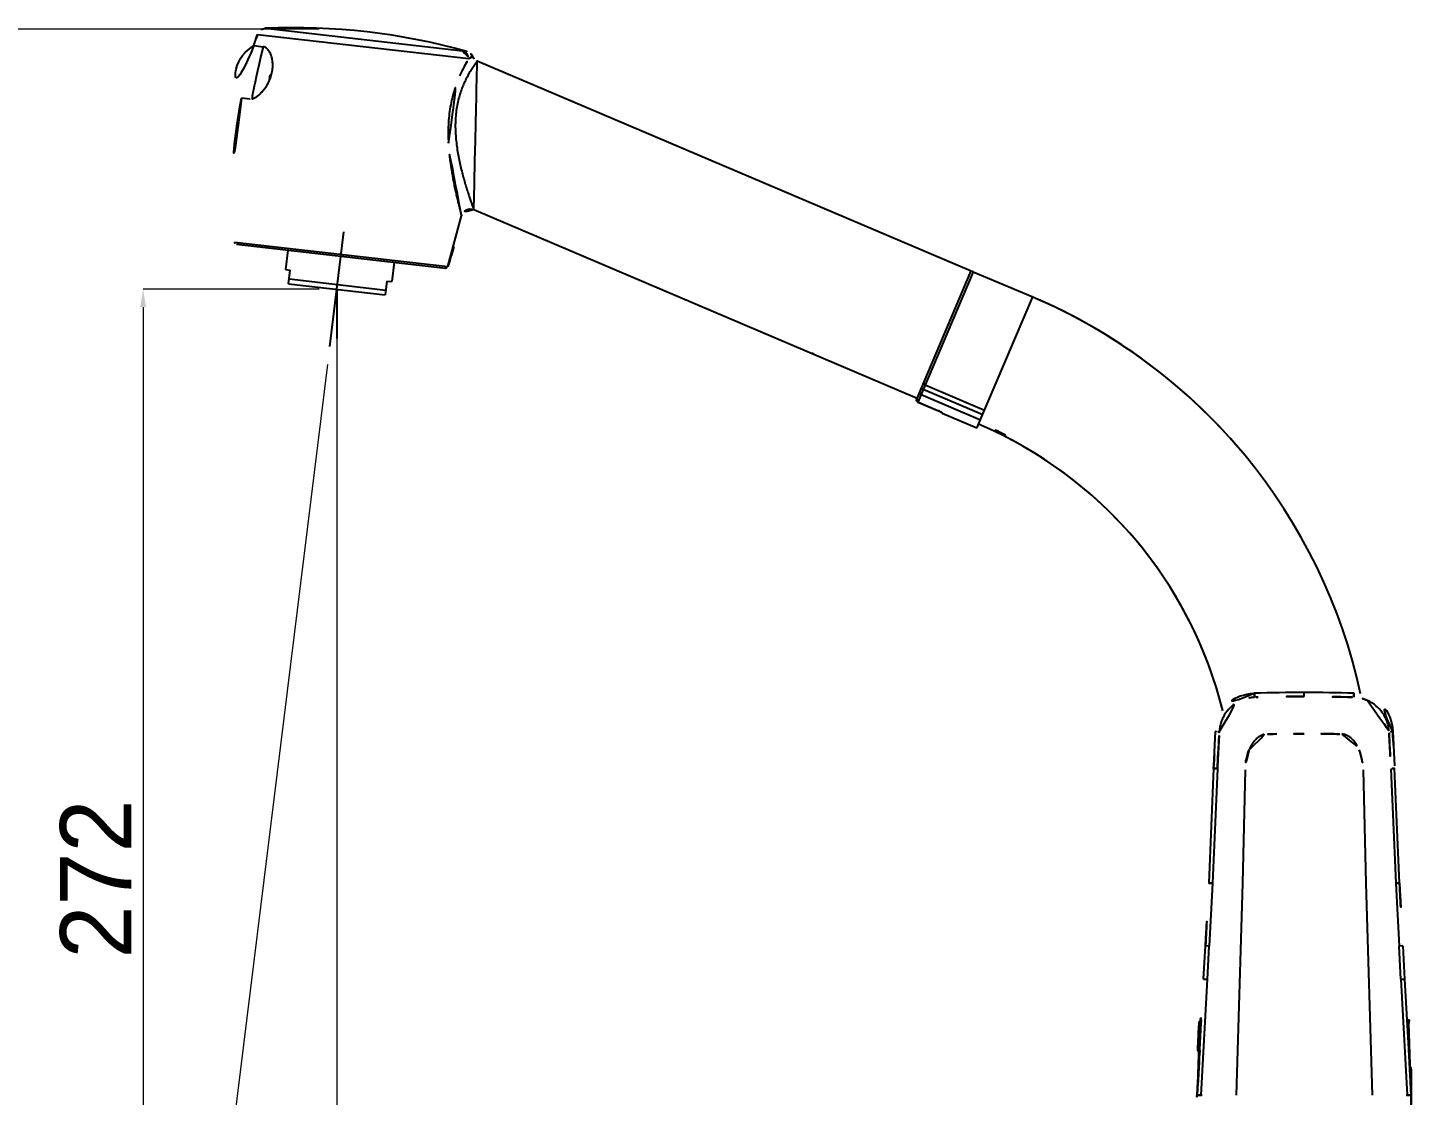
# Model space of a CAD drawing. Extents: x 16296660632 to 16296673174, y -37409619871 to -37409617131.
# Drawn here: x 16296672430.8 to 16296672741.4, y -37409617846.6 to -37409617607 of the extents above; entities that cross this region are included whole.
import ezdxf

# ---------------------------------------------------------------- set-up
doc = ezdxf.new("R2010")
doc.units = 0
doc.header["$LTSCALE"] = 10
doc.header["$MEASUREMENT"] = 0
doc.header["$PDMODE"] = 3
doc.header["$PDSIZE"] = -10
doc.linetypes.add('ACAD_ISO08W100', pattern=[36, 24, -3, 6, -3])
doc.layers.get('0').update_dxf_attribs({"linetype": 'CONTINUOUS'})
doc.layers.get('DEFPOINTS').update_dxf_attribs({"linetype": 'CONTINUOUS'})
doc.layers.add('06___PRT_ALL_SURFS', color=7, linetype='CONTINUOUS')
doc.styles.add('Daelim Dimension', font='')
doc.styles.get('Daelim Dimension').set_extended_font_data('나눔고딕')
doc.dimstyles.new('DEFAULT', dxfattribs={"dimscale": 2, "dimtxt": 2, "dimasz": 2, "dimexe": 0, "dimexo": 2, "dimgap": 1, "dimtad": 1, "dimdec": 1, "dimzin": 9, "dimdsep": 46, "dimtxsty": 'Daelim Dimension', "dimcen": 0.5, "dimclrd": 252, "dimclre": 252, "dimclrt": 3, "dimadec": 1, "dimazin": 0, "dimtfac": 1, "dimtdec": 1, "dimtix": 1, "dimtmove": 0, "dimatfit": 3, "dimfxl": 1, "dimtolj": 1, "dimtzin": 1, "dimlwd": 9, "dimlwe": 9, "dimarcsym": 0})

# ---------------------------------------------------------------- blocks, each defined once
blk = doc.blocks.new('*D14')
at = {"color": 5, "lineweight": 9, "transparency": 16777216}
for p, q in [((16296672500.234461, -37409617669.713593), (16296672500.234461, -37409617891.32299)), ((16296672717.304279, -37409617882.977272), (16296672717.304279, -37409617891.32299)), ((16296672504.234461, -37409617891.32299), (16296672713.304279, -37409617891.32299))]:
    blk.add_line(p, q, dxfattribs=at)
at = {"color": 5, "transparency": 16777216}
for points in [[(16296672504.234461, -37409617890.656326), (16296672504.234461, -37409617891.989647), (16296672500.234461, -37409617891.32299)], [(16296672713.304279, -37409617890.656326), (16296672713.304279, -37409617891.989647), (16296672717.304279, -37409617891.32299)]]:
    blk.add_solid(points, dxfattribs=at)
at = {"layer": 'DEFPOINTS', "color": 0, "transparency": 16777216}
for p in [(16296672500.234461, -37409617665.713593), (16296672717.304279, -37409617878.977272), (16296672717.304279, -37409617891.32299)]:
    blk.add_point(p, dxfattribs=at)
at = {"color": 7, "transparency": 16777216, "insert": (16296672608.769369, -37409617880.69352), "char_height": 16, "attachment_point": 5, "style": 'Daelim Dimension'}
blk.add_mtext('\\A1;217', dxfattribs=at)
blk = doc.blocks.new('*D15')
at = {"color": 5, "lineweight": 9, "transparency": 16777216}
for p, q in [((16296672496.234461, -37409617665.713593), (16296672456.74626, -37409617665.713593)), ((16296672456.74626, -37409617669.713593), (16296672456.74626, -37409617933.910744)), ((16296672689.271061, -37409617937.910744), (16296672456.74626, -37409617937.910744))]:
    blk.add_line(p, q, dxfattribs=at)
at = {"color": 5, "transparency": 16777216}
for points in [[(16296672456.07959, -37409617669.713593), (16296672457.41292, -37409617669.713593), (16296672456.74626, -37409617665.713593)], [(16296672456.07959, -37409617933.910744), (16296672457.41292, -37409617933.910744), (16296672456.74626, -37409617937.910744)]]:
    blk.add_solid(points, dxfattribs=at)
at = {"layer": 'DEFPOINTS', "color": 0, "transparency": 16777216}
for p in [(16296672500.234461, -37409617665.713593), (16296672456.74626, -37409617937.910744), (16296672693.271061, -37409617937.910744)]:
    blk.add_point(p, dxfattribs=at)
at = {"color": 7, "transparency": 16777216, "insert": (16296672446.116791, -37409617798.040131), "char_height": 16, "attachment_point": 5, "rotation": 90, "style": 'Daelim Dimension'}
blk.add_mtext('\\A1;272', dxfattribs=at)
blk = doc.blocks.new('*D11')
at = {"color": 5, "lineweight": 9, "transparency": 16777216}
for p, q in [((16296672496.234461, -37409617607.349693), (16296672413.573891, -37409617607.349693)), ((16296672413.573891, -37409617611.349693), (16296672413.573891, -37409617933.910744)), ((16296672496.234461, -37409617937.910744), (16296672413.573891, -37409617937.910744))]:
    blk.add_line(p, q, dxfattribs=at)
at = {"color": 5, "transparency": 16777216}
for points in [[(16296672412.907221, -37409617611.349693), (16296672414.240549, -37409617611.349693), (16296672413.573891, -37409617607.349693)], [(16296672412.907221, -37409617933.910744), (16296672414.240549, -37409617933.910744), (16296672413.573891, -37409617937.910744)]]:
    blk.add_solid(points, dxfattribs=at)
at = {"layer": 'DEFPOINTS', "color": 0, "transparency": 16777216}
for p in [(16296672500.234461, -37409617607.349693), (16296672413.573891, -37409617937.910744), (16296672500.234461, -37409617937.910744)]:
    blk.add_point(p, dxfattribs=at)
at = {"color": 7, "transparency": 16777216, "insert": (16296672402.852871, -37409617785.711487), "char_height": 16, "attachment_point": 5, "rotation": 90, "style": 'Daelim Dimension'}
blk.add_mtext('\\A1;331', dxfattribs=at)
blk = doc.blocks.new('*D16')
at = {"color": 5, "lineweight": 9, "transparency": 16777216}
for p, q in [((16296672500.23, -37409617680.74), (16296672500.23, -37409617891.36)), ((16296672498.15, -37409617682.56), (16296672472.55, -37409617889.65))]:
    blk.add_line(p, q, dxfattribs=at)
blk.add_arc((16296672500.23, -37409617665.71), 225.64, 263.9673, 268.9843, dxfattribs=at)
at = {"color": 5, "transparency": 16777216}
for points in [[(16296672476.44, -37409617890.77), (16296672476.6, -37409617889.45), (16296672472.55, -37409617889.65)], [(16296672496.24, -37409617890.66), (16296672496.23, -37409617891.99), (16296672500.23, -37409617891.36)]]:
    blk.add_solid(points, dxfattribs=at)
at = {"layer": 'DEFPOINTS', "color": 0, "transparency": 16777216}
for p in [(16296672501.83, -37409617652.84), (16296672500.23, -37409617665.71), (16296672500.23, -37409617676.74), (16296672498.64, -37409617678.59), (16296672481.75, -37409617890.6)]:
    blk.add_point(p, dxfattribs=at)
at = {"color": 7, "transparency": 16777216, "insert": (16296672504.06, -37409617881.36), "char_height": 14, "attachment_point": 5, "rotation": 1.0157, "style": 'Daelim Dimension'}
blk.add_mtext('\\A1;7.0°', dxfattribs=at)

msp = doc.modelspace()

# ---------------------------------------------------------------- linework, layer by layer
at = {"color": 7, "linetype": 'Continuous'}
for p, q in [((16296672481.63286, -37409617611.047043), (16296672482.39625, -37409617608.544518)), ((16296672482.39625, -37409617608.544518), (16296672529.814131, -37409617613.96537)), ((16296672484.217051, -37409617607.150803), (16296672528.410789, -37409617612.203072)), ((16296672481.63286, -37409617611.047043), (16296672483.68573, -37409617611.281731)), ((16296672531.73885, -37409617614.485481), (16296672642.586321, -37409617661.587196)), ((16296672485.136749, -37409617618.696533), (16296672485.261921, -37409617617.601646)), ((16296672485.515369, -37409617617.630623), (16296672485.262289, -37409617617.601692)), ((16296672480.7528, -37409617623.024597), (16296672478.82342, -37409617622.804024)), ((16296672525.117649, -37409617660.60685), (16296672528.213751, -37409617649.243187)), ((16296672530.949129, -37409617647.832527), (16296672630.462799, -37409617690.11824)), ((16296672477.264549, -37409617655.136253), (16296672525.117649, -37409617660.60685)), ((16296672477.705851, -37409617655.589256), (16296672524.58551, -37409617660.94857)), ((16296672489.22333, -37409617656.905937), (16296672488.723579, -37409617661.277473)), ((16296672513.06802, -37409617659.631882), (16296672512.56827, -37409617664.00341)), ((16296672488.723579, -37409617661.277473), (16296672489.73226, -37409617661.392776)), ((16296672489.380159, -37409617664.472717), (16296672489.73226, -37409617661.392776)), ((16296672630.362061, -37409617690.355324), (16296672642.586321, -37409617661.587196)), ((16296672643.054871, -37409617661.763023), (16296672630.626699, -37409617691.011047)), ((16296672643.054871, -37409617661.763023), (16296672656.40004, -37409617667.433701)), ((16296672489.380159, -37409617664.472717), (16296672511.08876, -37409617666.954468)), ((16296672511.202339, -37409617665.960938), (16296672489.49374, -37409617663.479187)), ((16296672511.440861, -37409617663.874527), (16296672511.08876, -37409617666.954468)), ((16296672511.440861, -37409617663.874527), (16296672512.56827, -37409617664.00341)), ((16296672643.885651, -37409617696.884613), (16296672656.399879, -37409617667.434067)), ((16296672645.587259, -37409617692.880096), (16296672632.2421, -37409617687.209427)), ((16296672631.34202, -37409617689.327629), (16296672644.687189, -37409617694.998306)), ((16296672645.173201, -37409617693.854553), (16296672631.82803, -37409617688.183868)), ((16296672630.626699, -37409617691.011047), (16296672635.228479, -37409617692.966454)), ((16296672630.6294, -37409617691.004692), (16296672635.23118, -37409617692.960098)), ((16296672635.23118, -37409617692.960098), (16296672635.228479, -37409617692.966454)), ((16296672635.417629, -37409617693.052162), (16296672635.508909, -37409617693.095284)), ((16296672635.648951, -37409617693.167824), (16296672635.77935, -37409617693.242073)), ((16296672635.65402, -37409617693.170692), (16296672635.660179, -37409617693.173897)), ((16296672636.096821, -37409617693.47995), (16296672636.06242, -37409617693.560913)), ((16296672643.885441, -37409617696.885101), (16296672636.06242, -37409617693.560913)), ((16296672650.293221, -37409617698.425873), (16296672650.15814, -37409617698.743767)), ((16296672717.304279, -37409617757.086647), (16296672717.304279, -37409617756.196037)), ((16296672697.02791, -37409617772.615601), (16296672697.422251, -37409617764.959511)), ((16296672737.186319, -37409617764.959511), (16296672737.58042, -37409617772.61116)), ((16296672696.99736, -37409617773.206978), (16296672695.908239, -37409617798.977242)), ((16296672697.828369, -37409617773.286583), (16296672696.73991, -37409617798.97718)), ((16296672704.06377, -37409617773.570976), (16296672703.46137, -37409617798.977272)), ((16296672730.544781, -37409617773.570503), (16296672731.14806, -37409617798.977257)), ((16296672736.780251, -37409617773.286583), (16296672737.86866, -37409617798.97718)), ((16296672738.700331, -37409617798.977242), (16296672737.6112, -37409617773.206978)), ((16296672696.742161, -37409617798.977249), (16296672696.00206, -37409617813.072197)), ((16296672703.461981, -37409617798.977249), (16296672702.06204, -37409617846.5187)), ((16296672731.14719, -37409617798.977257), (16296672732.54752, -37409617846.5187)), ((16296672737.8664, -37409617798.977257), (16296672738.606501, -37409617813.072197)), ((16296672694.75139, -37409617820.472557), (16296672695.155581, -37409617813.025993)), ((16296672696.00206, -37409617813.072197), (16296672695.15715, -37409617813.026062)), ((16296672695.60148, -37409617820.519386), (16296672696.002741, -37409617813.072243)), ((16296672739.007071, -37409617820.519386), (16296672738.60622, -37409617813.07222)), ((16296672739.45141, -37409617813.02607), (16296672738.606501, -37409617813.072197)), ((16296672739.45298, -37409617813.025978), (16296672739.85717, -37409617820.47258)), ((16296672694.17219, -37409617846.523262), (16296672695.60148, -37409617820.519386)), ((16296672694.751369, -37409617820.472572), (16296672695.60148, -37409617820.519386)), ((16296672739.00708, -37409617820.519386), (16296672739.857189, -37409617820.472572)), ((16296672739.00708, -37409617820.519386), (16296672740.436371, -37409617846.523262)), ((16296672739.857189, -37409617820.472572), (16296672741.29924, -37409617846.514793)), ((16296672693.81217, -37409617830.409348), (16296672693.29916, -37409617846.514458)), ((16296672694.126751, -37409617830.38858), (16296672693.30757, -37409617846.51358)), ((16296672694.127131, -37409617830.388893), (16296672693.812321, -37409617830.409073)), ((16296672694.130501, -37409617830.388229), (16296672694.126989, -37409617830.388588)), ((16296672694.19009, -37409617830.383667), (16296672694.18854, -37409617830.383614)), ((16296672740.41847, -37409617830.383667), (16296672740.420019, -37409617830.383614)), ((16296672740.47827, -37409617830.388222), (16296672740.48177, -37409617830.38858)), ((16296672740.48181, -37409617830.38858), (16296672740.796511, -37409617830.409348)), ((16296672741.300989, -37409617846.51358), (16296672740.48181, -37409617830.38858)), ((16296672741.30937, -37409617846.513634), (16296672740.796391, -37409617830.409348)), ((16296672740.89402, -37409617830.405037), (16296672740.873699, -37409617830.028397))]:
    msp.add_line(p, q, dxfattribs=at)
at = {"color": 1, "linetype": 'ACAD_ISO08W100'}
msp.add_line((16296672498.642429, -37409617678.589607), (16296672501.826481, -37409617652.83757), dxfattribs=at)
msp.add_line((16296672500.234461, -37409617665.713593), (16296672500.234461, -37409617676.742104))
at = {"color": 7, "linetype": 'Continuous'}
for points in [[(16296672635.228491, -37409617692.966431), (16296672635.31024, -37409617693.001968), (16296672635.493429, -37409617693.087593), (16296672635.648951, -37409617693.167824)], [(16296672635.771851, -37409617693.237556), (16296672635.85927, -37409617693.29258), (16296672635.90769, -37409617693.326973), (16296672635.915979, -37409617693.333633)]]:
    msp.add_lwpolyline(points, dxfattribs=at)
for centre, radius, start, end in [((16296672596.35116, -37409617644.674187), 119.54528, 162.40878993, 163.66244914), ((16296672484.302719, -37409617609.148972), 2, 92.45502368, 162.40878993), ((16296672490.42824, -37409617752.017723), 145, 74.40517686, 92.45502368), ((16296672528.871611, -37409617614.281677), 1.999641, 24.15520465, 74.40856969), ((16296672532.520809, -37409617612.644974), 1.999768, 204.158578, 246.98039171), ((16296672596.35116, -37409617644.674187), 119.54528, 169.4586475, 185.02076869), ((16296672411.46484, -37409617623.537827), 119.54528, 341.93583062, 347.58289887), ((16296672530.166969, -37409617649.673218), 2.000027, 66.97931555, 167.58334927), ((16296672477.76264, -37409617655.092491), 0.5, 185.02076869, 263.47824078), ((16296672524.6423, -37409617660.451813), 0.5, 263.47824078, 341.93583062), ((16296672642.859329, -37409617662.223213), 0.5, 66.97823938, 134.47823323), ((16296672607.303459, -37409617782.970337), 125.5, 40.18421767, 66.97823938), ((16296672607.305651, -37409617782.970657), 125.498639, 12.17059522, 66.97823938), ((16296672613.46851, -37409617666.070831), 15.5, 244.54609411, 249.41039234), ((16296672630.822161, -37409617690.550873), 0.499928, 156.97480972, 246.98637605), ((16296672636.257959, -37409617693.100731), 0.5, 197.15649679, 246.97823938), ((16296672607.303459, -37409617782.970337), 94.5, 13.92243088, 66.97823938), ((16296672607.305651, -37409617782.970657), 94.845947, 63.04845838, 66.97823938), ((16296672607.305651, -37409617782.970657), 94.501361, 13.86886386, 63.03408905), ((16296672706.41326, -37409617765.360359), 9, 91.72879642, 177.06818842), ((16296672706.438089, -37409617765.438721), 8.201004, 91.9082204, 114.26623313), ((16296672717.304279, -37409618126.196037), 370, 88.27120358, 91.72879642), ((16296672717.284201, -37409618163.281036), 406.194386, 89.99715864, 91.45820658), ((16296672717.32436, -37409618163.281036), 406.194386, 88.54179342, 90.00284136), ((16296672728.170481, -37409617765.438721), 8.201004, 65.73376687, 88.0917796), ((16296672728.195299, -37409617765.360359), 9, 2.93181158, 88.27120358), ((16296657377.8146, -37409616980.345787), 15339.686744, 357.0371088053, 357.068188415), ((16296672695.126419, -37409617826.578041), 61.664311, 87.08186445, 87.65019724), ((16296672762.468031, -37409617769.141579), 64.336146, 176.30366778, 176.73285381), ((16296672660.86224, -37409617769.827797), 75.635228, 3.29911086, 3.66435409), ((16296672739.48222, -37409617826.579903), 61.666173, 92.34980276, 92.91813555), ((16296688056.793961, -37409616980.345787), 15339.686744, 182.931811585, 182.9628911947), ((16296672717.442881, -37409618135.406158), 369.975525, 90.02141947, 90.96731239), ((16296672717.17038, -37409618134.337952), 368.907308, 89.03061153, 89.97923623), ((16296657377.8146, -37409616985.345787), 15339.686744, 356.9070980633, 356.959630822), ((16296688056.793961, -37409616985.345787), 15339.686744, 183.040369178, 183.0929019367), ((16296657377.8146, -37409616985.345787), 15339.686744, 356.7818887619, 356.8790797879), ((16296672695.333191, -37409617830.448738), 1.20754, 159.64476792, 177.15922763), ((16296672695.31732, -37409617830.443878), 1.190974, 156.71899988, 159.59815852), ((16296672695.344879, -37409617830.453033), 1.21652, 157.25474537, 159.99922851), ((16296672739.875179, -37409617830.082863), 1, 3.12179318, 62.1552531), ((16296672739.263691, -37409617830.453033), 1.21652, 20.00077149, 22.74525463), ((16296672739.290131, -37409617830.444443), 1.192215, 19.80925736, 23.17065189), ((16296672739.27072, -37409617830.445999), 1.150989, 3.10646866, 7.75565698), ((16296672739.27598, -37409617830.44857), 1.206922, 2.8342072, 19.76604704), ((16296672419.584921, -37409617847.559502), 321.766703, 0.18272165, 3.05613016), ((16296672419.772129, -37409617847.557663), 321.579487, 359.99300589, 0.18272165)]:
    msp.add_arc(centre, radius, start, end, dxfattribs=at)
msp.add_arc((16296672485.632179, -37409617618.216881), 8.209821, 119.15277797, 213.96861437)
for points, knots in [([(16296672483.68573, -37409617611.281731), (16296672483.86039, -37409617611.301697), (16296672484.230009, -37409617611.436974), (16296672484.71472, -37409617611.847191), (16296672485.15127, -37409617612.452713), (16296672485.516609, -37409617613.246094), (16296672485.77648, -37409617614.213409), (16296672485.885349, -37409617615.325256), (16296672485.809759, -37409617616.526817), (16296672485.538429, -37409617617.74427), (16296672485.097469, -37409617618.905357), (16296672484.534241, -37409617619.959267), (16296672483.8978, -37409617620.878357), (16296672483.22904, -37409617621.649223), (16296672482.561069, -37409617622.263527), (16296672481.918751, -37409617622.712547), (16296672481.32391, -37409617622.986969), (16296672480.926001, -37409617623.044403), (16296672480.7528, -37409617623.024597)], [0, 0, 0, 0, 0.0356090861, 0.0772304848, 0.1269998622, 0.1856695521, 0.2532334859, 0.3289556134, 0.4109538285, 0.4960595852, 0.5806330456, 0.6617548447, 0.7375180966, 0.8066169742, 0.86805274, 0.9209232958, 0.9646892366, 1, 1, 1, 1]), ([(16296672528.41077, -37409617612.203056), (16296672528.536579, -37409617612.219116), (16296672528.7682, -37409617612.249123), (16296672529.04196, -37409617612.291077), (16296672529.22179, -37409617612.322388), (16296672529.31616, -37409617612.338493), (16296672529.374769, -37409617612.34993), (16296672529.401899, -37409617612.353638), (16296672529.40906, -37409617612.355637)], [0, 0, 0, 0, 0.3767182324, 0.6936864035, 0.8224667828, 0.918960682, 0.9779228175, 1, 1, 1, 1]), ([(16296672528.410789, -37409617612.203072), (16296672528.599819, -37409617612.256592), (16296672528.96484, -37409617612.425667), (16296672529.408039, -37409617612.835968), (16296672529.71047, -37409617613.364708), (16296672529.7995, -37409617613.764), (16296672529.814131, -37409617613.96537)], [0, 0, 0, 0, 0.246597458, 0.495285393, 0.7465727717, 1, 1, 1, 1]), ([(16296672530.949129, -37409617647.832527), (16296672530.949631, -37409617647.832733), (16296672530.94768, -37409617647.828583), (16296672530.947321, -37409617647.825562), (16296672530.9436, -37409617647.815987), (16296672530.93762, -37409617647.798691), (16296672530.926041, -37409617647.767281), (16296672530.909081, -37409617647.720497), (16296672530.887119, -37409617647.660217), (16296672530.86063, -37409617647.587067), (16296672530.829651, -37409617647.501083), (16296672530.77969, -37409617647.36171), (16296672530.70706, -37409617647.157707), (16296672530.608471, -37409617646.878609), (16296672530.495279, -37409617646.555733), (16296672530.3689, -37409617646.191803), (16296672530.23081, -37409617645.789619), (16296672530.025999, -37409617645.185341), (16296672529.75066, -37409617644.354156), (16296672529.40617, -37409617643.275032), (16296672529.04755, -37409617642.098984), (16296672528.68429, -37409617640.839531), (16296672528.326019, -37409617639.507637), (16296672527.98217, -37409617638.112343), (16296672527.550409, -37409617636.152763), (16296672527.100599, -37409617633.598457), (16296672526.79208, -37409617630.438507), (16296672526.80477, -37409617627.759979), (16296672527.01503, -37409617625.642319), (16296672527.273609, -37409617624.109207), (16296672527.622881, -37409617622.648354), (16296672528.04987, -37409617621.281326), (16296672528.53087, -37409617620.023872), (16296672529.04291, -37409617618.887108), (16296672529.560249, -37409617617.877007), (16296672530.06003, -37409617616.997009), (16296672530.45945, -37409617616.348289), (16296672530.753099, -37409617615.894722), (16296672530.947559, -37409617615.602997), (16296672531.123859, -37409617615.345001), (16296672531.280251, -37409617615.120911), (16296672531.415171, -37409617614.930901), (16296672531.51359, -37409617614.793938), (16296672531.58021, -37409617614.701332), (16296672531.62089, -37409617614.644653), (16296672531.655399, -37409617614.596786), (16296672531.68375, -37409617614.557114), (16296672531.70603, -37409617614.527527), (16296672531.72213, -37409617614.503571), (16296672531.732321, -37409617614.494469), (16296672531.73707, -37409617614.484734), (16296672531.73885, -37409617614.485481)], [0, 0, 0, 0, 0.0000460312, 0.0001968708, 0.0004521527, 0.0008111841, 0.0018375895, 0.0032702263, 0.0051032081, 0.0073306499, 0.009946087, 0.0129405528, 0.0200280254, 0.0285159899, 0.0383259236, 0.0493697756, 0.0615557247, 0.0747923176, 0.1040884152, 0.1366449203, 0.1719377279, 0.2095274829, 0.2490528093, 0.2902140667, 0.3327551842, 0.4211244687, 0.5124720151, 0.6047030313, 0.650273482, 0.6948545554, 0.7379324, 0.778988665, 0.8175865783, 0.8533213215, 0.8858583331, 0.9148777828, 0.9400902552, 0.9511802703, 0.9612141589, 0.9701569947, 0.9779776869, 0.9846489795, 0.9901431979, 0.9924402048, 0.9944339942, 0.9961239412, 0.997509478, 0.9985900543, 0.9993651775, 0.9998345836, 1, 1, 1, 1]), ([(16296672527.79599, -37409617617.831551), (16296672527.97438, -37409617617.427208), (16296672528.32749, -37409617616.669899), (16296672528.86306, -37409617615.625137), (16296672529.357161, -37409617614.740959), (16296672529.67202, -37409617614.207626), (16296672529.814131, -37409617613.96537)], [0, 0, 0, 0, 0.3038190386, 0.574241195, 0.806917652, 1, 1, 1, 1]), ([(16296672529.81415, -37409617613.965492), (16296672529.87509, -37409617613.925323), (16296672529.99234, -37409617613.850197), (16296672530.16127, -37409617613.747803), (16296672530.312031, -37409617613.661201), (16296672530.441139, -37409617613.590858), (16296672530.534109, -37409617613.542892), (16296672530.59515, -37409617613.512657), (16296672530.63064, -37409617613.495842), (16296672530.657471, -37409617613.482841), (16296672530.679331, -37409617613.47364), (16296672530.68792, -37409617613.467628), (16296672530.696779, -37409617613.464844), (16296672530.69619, -37409617613.463402)], [0, 0, 0, 0, 0.2155511382, 0.4111684112, 0.5833391603, 0.7289251224, 0.8454390212, 0.8920252885, 0.9304545687, 0.9605800945, 0.9822767185, 0.9954231539, 1, 1, 1, 1]), ([(16296672525.279869, -37409617632.932747), (16296672525.206079, -37409617631.569557), (16296672525.179831, -37409617628.84053), (16296672525.59453, -37409617624.841377), (16296672526.47797, -37409617621.149872), (16296672527.33597, -37409617618.874252), (16296672527.79599, -37409617617.831551)], [0, 0, 0, 0, 0.2650927044, 0.5289376627, 0.7786988736, 1, 1, 1, 1]), ([(16296672528.213751, -37409617649.243187), (16296672528.21335, -37409617649.245033), (16296672528.21011, -37409617649.227966), (16296672528.20616, -37409617649.219383), (16296672528.197479, -37409617649.183449), (16296672528.18644, -37409617649.143173), (16296672528.171921, -37409617649.087471), (16296672528.146549, -37409617648.991417), (16296672528.107109, -37409617648.842087), (16296672528.05114, -37409617648.630287), (16296672527.984249, -37409617648.375603), (16296672527.90728, -37409617648.080177), (16296672527.78635, -37409617647.611237), (16296672527.616409, -37409617646.940239), (16296672527.395559, -37409617646.043312), (16296672527.156321, -37409617645.036423), (16296672526.905781, -37409617643.934547), (16296672526.65044, -37409617642.750954), (16296672526.30409, -37409617641.042023), (16296672525.898491, -37409617638.770447), (16296672525.50565, -37409617635.909264), (16296672525.334351, -37409617633.939171), (16296672525.279869, -37409617632.932747)], [0, 0, 0, 0, 0.0003412779, 0.0014694355, 0.0033725216, 0.0060379764, 0.0094531855, 0.0136055238, 0.0240697028, 0.0373145756, 0.0532165374, 0.0716518243, 0.0924858309, 0.1407340797, 0.1967412931, 0.2594171654, 0.32776187, 0.4009469356, 0.4782298558, 0.6428689204, 0.817855654, 1, 1, 1, 1]), ([(16296672632.2421, -37409617687.209427), (16296672632.18269, -37409617687.184181), (16296672632.0737, -37409617687.117157), (16296672631.9547, -37409617686.975906), (16296672631.899059, -37409617686.811958), (16296672631.91501, -37409617686.700684), (16296672631.935181, -37409617686.653214)], [0, 0, 0, 0, 0.2772209015, 0.5393484546, 0.7785101774, 1, 1, 1, 1]), ([(16296672630.6294, -37409617691.004692), (16296672630.569571, -37409617690.979271), (16296672630.45883, -37409617690.904449), (16296672630.348709, -37409617690.73867), (16296672630.31019, -37409617690.544197), (16296672630.336981, -37409617690.41436), (16296672630.362061, -37409617690.355324)], [0, 0, 0, 0, 0.2516292071, 0.5024128965, 0.7517052527, 1, 1, 1, 1]), ([(16296672631.34202, -37409617689.327629), (16296672631.28244, -37409617689.302307), (16296672631.172701, -37409617689.231918), (16296672631.05744, -37409617689.079536), (16296672631.00964, -37409617688.901413), (16296672631.030689, -37409617688.781807), (16296672631.053089, -37409617688.729088)], [0, 0, 0, 0, 0.2650838615, 0.5215956311, 0.765470814, 1, 1, 1, 1]), ([(16296672631.82803, -37409617688.183868), (16296672631.76926, -37409617688.158897), (16296672631.6621, -37409617688.107002), (16296672631.542549, -37409617688.033653), (16296672631.46974, -37409617687.972809), (16296672631.43042, -37409617687.931648), (16296672631.40954, -37409617687.890221), (16296672631.417601, -37409617687.871269)], [0, 0, 0, 0, 0.3586534661, 0.6666720561, 0.7884633759, 0.8843315725, 1, 1, 1, 1]), ([(16296672635.23118, -37409617692.960098), (16296672635.278419, -37409617692.980164), (16296672635.454941, -37409617693.058067), (16296672635.627769, -37409617693.144577), (16296672635.751011, -37409617693.214363)], [0, 0, 0, 0, 0.2660085406, 1, 1, 1, 1]), ([(16296672635.751011, -37409617693.214363), (16296672635.80319, -37409617693.243896), (16296672635.89394, -37409617693.298012), (16296672636.004721, -37409617693.373756), (16296672636.06917, -37409617693.427856), (16296672636.095181, -37409617693.460854), (16296672636.098749, -37409617693.475388), (16296672636.096821, -37409617693.47995)], [0, 0, 0, 0, 0.4053792701, 0.7128878672, 0.9099770611, 0.9665257449, 1, 1, 1, 1]), ([(16296672698.265751, -37409617764.993698), (16296672698.27177, -37409617764.899384), (16296672698.28418, -37409617764.711861), (16296672698.323919, -37409617764.339302), (16296672698.396339, -37409617763.877892), (16296672698.52124, -37409617763.331657), (16296672698.73601, -37409617762.616783), (16296672699.094891, -37409617761.753014), (16296672699.85136, -37409617760.466507), (16296672701.113079, -37409617759.068863), (16296672702.390511, -37409617758.267807), (16296672703.067659, -37409617757.962273)], [0, 0, 0, 0, 0.0317220892, 0.0630681198, 0.1257321287, 0.188365198, 0.2509937669, 0.3761305034, 0.5012020762, 0.7506487587, 1, 1, 1, 1]), ([(16296672706.165001, -37409617757.242264), (16296672706.16334, -37409617757.186668), (16296672706.16007, -37409617757.075768), (16296672706.155359, -37409617756.912743), (16296672706.151039, -37409617756.759392), (16296672706.147829, -37409617756.641647), (16296672706.14566, -37409617756.558792), (16296672706.14436, -37409617756.50721), (16296672706.143311, -37409617756.463463), (16296672706.142481, -37409617756.427856), (16296672706.142, -37409617756.400742), (16296672706.141569, -37409617756.383072), (16296672706.141661, -37409617756.37336), (16296672706.141359, -37409617756.368401), (16296672706.141911, -37409617756.366364), (16296672706.141439, -37409617756.364464), (16296672706.141741, -37409617756.364464)], [0, 0, 0, 0, 0.1900057849, 0.3790342914, 0.557191571, 0.7140989571, 0.781440889, 0.8403599367, 0.8903698879, 0.9309845627, 0.9618776257, 0.9833613967, 0.990722394, 0.9959083837, 0.9989791999, 1, 1, 1, 1]), ([(16296672706.947769, -37409617757.218887), (16296672706.88295, -37409617757.220551), (16296672706.622, -37409617757.227119), (16296672706.36109, -37409617757.235657), (16296672706.165001, -37409617757.242264)], [0, 0, 0, 0, 0.2483735272, 1, 1, 1, 1]), ([(16296672727.66082, -37409617757.218887), (16296672727.72563, -37409617757.220551), (16296672727.98658, -37409617757.227119), (16296672728.247471, -37409617757.235657), (16296672728.44356, -37409617757.242264)], [0, 0, 0, 0, 0.2483735474, 1, 1, 1, 1]), ([(16296672728.44356, -37409617757.242264), (16296672728.445221, -37409617757.186668), (16296672728.44849, -37409617757.075783), (16296672728.453199, -37409617756.912743), (16296672728.45752, -37409617756.759399), (16296672728.46073, -37409617756.641647), (16296672728.462891, -37409617756.5588), (16296672728.464199, -37409617756.50721), (16296672728.46525, -37409617756.463463), (16296672728.46608, -37409617756.427872), (16296672728.46656, -37409617756.400742), (16296672728.46699, -37409617756.38308), (16296672728.4669, -37409617756.37336), (16296672728.467199, -37409617756.368401), (16296672728.46665, -37409617756.366364), (16296672728.467119, -37409617756.364464), (16296672728.46682, -37409617756.364464)], [0, 0, 0, 0, 0.1900040905, 0.3790315053, 0.5571878048, 0.7140950936, 0.7814372569, 0.840356468, 0.8903666744, 0.9309818554, 0.9618755837, 0.9833600045, 0.9907213321, 0.9959076616, 0.9989788315, 1, 1, 1, 1]), ([(16296672731.540899, -37409617757.962273), (16296672732.21805, -37409617758.267807), (16296672733.49548, -37409617759.068863), (16296672734.7572, -37409617760.466507), (16296672735.51367, -37409617761.753014), (16296672735.872549, -37409617762.616783), (16296672736.08732, -37409617763.331657), (16296672736.212219, -37409617763.877892), (16296672736.284639, -37409617764.339302), (16296672736.324381, -37409617764.711861), (16296672736.33679, -37409617764.899384), (16296672736.34281, -37409617764.993698)], [0, 0, 0, 0, 0.2493512413, 0.4987979238, 0.6238694966, 0.7490062331, 0.811634802, 0.8742678713, 0.9369318802, 0.9682779108, 1, 1, 1, 1]), ([(16296672697.421989, -37409617764.959557), (16296672697.42207, -37409617764.95842), (16296672697.42911, -37409617764.959824), (16296672697.437111, -37409617764.958031), (16296672697.45616, -37409617764.959198), (16296672697.48074, -37409617764.959297), (16296672697.513929, -37409617764.960442), (16296672697.572599, -37409617764.962334), (16296672697.620449, -37409617764.964203), (16296672697.65469, -37409617764.965584)], [0, 0, 0, 0, 0.014719282, 0.0588480944, 0.1341096084, 0.2420717854, 0.3838521316, 0.558489577, 1, 1, 1, 1]), ([(16296672737.186569, -37409617764.959557), (16296672737.18651, -37409617764.95842), (16296672737.17944, -37409617764.959824), (16296672737.171499, -37409617764.958031), (16296672737.152411, -37409617764.959198), (16296672737.12785, -37409617764.959297), (16296672737.09466, -37409617764.960442), (16296672737.03598, -37409617764.962334), (16296672736.98811, -37409617764.964203), (16296672736.953859, -37409617764.965584)], [0, 0, 0, 0, 0.0146627719, 0.0587474811, 0.1339800184, 0.2419299004, 0.3837171137, 0.5583814709, 1, 1, 1, 1]), ([(16296672697.82679, -37409617773.28688), (16296672697.893551, -37409617771.984833), (16296672697.994579, -37409617770.031769), (16296672698.114849, -37409617767.753326), (16296672698.175301, -37409617766.614098), (16296672698.21048, -37409617765.963158), (16296672698.22724, -37409617765.637642), (16296672698.236481, -37409617765.474937)], [0, 0, 0, 0, 0.4999926374, 0.7500001122, 0.875001767, 0.9375011162, 1, 1, 1, 1]), ([(16296672704.9657, -37409617769.033203), (16296672705.143999, -37409617768.609161), (16296672705.561781, -37409617767.785522), (16296672706.26549, -37409617766.863617), (16296672706.955429, -37409617766.251091), (16296672707.539351, -37409617765.87722), (16296672708.18327, -37409617765.6185), (16296672708.641199, -37409617765.541359), (16296672708.87076, -37409617765.531113)], [0, 0, 0, 0, 0.2501047501, 0.4999906133, 0.6250473711, 0.7501594965, 0.875060548, 1, 1, 1, 1]), ([(16296672711.19696, -37409617765.483223), (16296672711.00309, -37409617765.486504), (16296672710.615351, -37409617765.493134), (16296672710.03377, -37409617765.504852), (16296672709.54915, -37409617765.515953), (16296672709.161461, -37409617765.523537), (16296672708.967581, -37409617765.526657), (16296672708.87075, -37409617765.530991)], [0, 0, 0, 0, 0.2500054003, 0.5000111679, 0.7500331241, 0.8750182108, 1, 1, 1, 1]), ([(16296672723.41157, -37409617765.483582), (16296672723.60544, -37409617765.486748), (16296672723.993151, -37409617765.492393), (16296672724.47769, -37409617765.504044), (16296672724.8654, -37409617765.513252), (16296672725.25318, -37409617765.516777), (16296672725.544451, -37409617765.516212), (16296672725.737909, -37409617765.529503)], [0, 0, 0, 0, 0.2499932277, 0.4999248172, 0.6249078678, 0.7499857151, 1, 1, 1, 1]), ([(16296672725.737801, -37409617765.531113), (16296672725.96736, -37409617765.541359), (16296672726.425289, -37409617765.6185), (16296672727.06921, -37409617765.87722), (16296672727.65313, -37409617766.251091), (16296672728.343069, -37409617766.863617), (16296672729.04678, -37409617767.785522), (16296672729.46456, -37409617768.609161), (16296672729.64286, -37409617769.033203)], [0, 0, 0, 0, 0.124939452, 0.2498405035, 0.3749526289, 0.5000093867, 0.7498952499, 1, 1, 1, 1]), ([(16296672736.37208, -37409617765.474937), (16296672736.381321, -37409617765.637642), (16296672736.398081, -37409617765.963158), (16296672736.43326, -37409617766.614098), (16296672736.49371, -37409617767.753326), (16296672736.613979, -37409617770.031769), (16296672736.715019, -37409617771.984833), (16296672736.781771, -37409617773.28688)], [0, 0, 0, 0, 0.0624988838, 0.124998233, 0.2499998878, 0.5000073626, 1, 1, 1, 1]), ([(16296672704.965691, -37409617769.033203), (16296672704.66559, -37409617769.746933), (16296672704.232321, -37409617771.247421), (16296672704.07769, -37409617772.79628), (16296672704.06377, -37409617773.570793)], [0, 0, 0, 0, 0.4998789677, 1, 1, 1, 1]), ([(16296672729.64286, -37409617769.033203), (16296672729.943279, -37409617769.746727), (16296672730.37603, -37409617771.24733), (16296672730.530849, -37409617772.796021), (16296672730.544781, -37409617773.570473)], [0, 0, 0, 0, 0.499878983, 1, 1, 1, 1]), ([(16296672697.27009, -37409617773.239464), (16296672697.24926, -37409617773.239693), (16296672697.20989, -37409617773.239883), (16296672697.15443, -37409617773.237793), (16296672697.10651, -37409617773.231369), (16296672697.06706, -37409617773.220596), (16296672697.036751, -37409617773.209953), (16296672697.013029, -37409617773.203789), (16296672696.99964, -37409617773.202499), (16296672696.9909, -37409617773.203773), (16296672696.990219, -37409617773.20575)], [0, 0, 0, 0, 0.2196084679, 0.414949132, 0.5845816658, 0.7283519716, 0.8437579032, 0.9268471934, 0.9778901294, 1, 1, 1, 1]), ([(16296672697.27009, -37409617773.239464), (16296672697.310101, -37409617773.243103), (16296672697.49614, -37409617773.259453), (16296672697.682301, -37409617773.274437), (16296672697.828369, -37409617773.286583)], [0, 0, 0, 0, 0.2151268346, 1, 1, 1, 1]), ([(16296672737.338461, -37409617773.239464), (16296672737.29845, -37409617773.243103), (16296672737.11244, -37409617773.259438), (16296672736.92631, -37409617773.274437), (16296672736.780251, -37409617773.286583)], [0, 0, 0, 0, 0.2151221528, 1, 1, 1, 1]), ([(16296672737.338461, -37409617773.239464), (16296672737.359289, -37409617773.239662), (16296672737.398649, -37409617773.239807), (16296672737.4541, -37409617773.237717), (16296672737.502029, -37409617773.231377), (16296672737.541479, -37409617773.220642), (16296672737.571791, -37409617773.209976), (16296672737.59549, -37409617773.203781), (16296672737.6089, -37409617773.202423), (16296672737.61764, -37409617773.203758), (16296672737.618311, -37409617773.20575)], [0, 0, 0, 0, 0.2195887203, 0.4149186197, 0.5845296518, 0.7282682123, 0.8436792239, 0.9267908571, 0.9778260613, 1, 1, 1, 1]), ([(16296672695.894859, -37409617798.976547), (16296672695.894951, -37409617798.976883), (16296672695.89687, -37409617798.97641), (16296672695.899309, -37409617798.977058), (16296672695.904551, -37409617798.976868), (16296672695.91481, -37409617798.977203), (16296672695.93277, -37409617798.97718), (16296672695.959709, -37409617798.97728), (16296672695.99407, -37409617798.977219), (16296672696.035469, -37409617798.97718), (16296672696.083611, -37409617798.977173), (16296672696.160101, -37409617798.977203), (16296672696.269279, -37409617798.977242), (16296672696.414129, -37409617798.977203), (16296672696.57395, -37409617798.97731), (16296672696.684999, -37409617798.977333), (16296672696.742161, -37409617798.977249)], [0, 0, 0, 0, 0.0012210075, 0.0047502092, 0.0105786537, 0.0186924064, 0.0417176213, 0.0736858565, 0.1143210214, 0.1632966955, 0.2202698887, 0.2847635397, 0.4341391397, 0.6068193722, 0.7976015013, 1, 1, 1, 1]), ([(16296672737.8664, -37409617798.977257), (16296672737.92362, -37409617798.977402), (16296672738.034849, -37409617798.97744), (16296672738.19495, -37409617798.977203), (16296672738.34008, -37409617798.977142), (16296672738.4494, -37409617798.97718), (16296672738.52593, -37409617798.977249), (16296672738.574011, -37409617798.97728), (16296672738.61541, -37409617798.977318), (16296672738.649521, -37409617798.977242), (16296672738.676741, -37409617798.977287), (16296672738.69368, -37409617798.976883), (16296672738.704969, -37409617798.977127), (16296672738.70837, -37409617798.976341), (16296672738.714491, -37409617798.977547), (16296672738.713699, -37409617798.97657)], [0, 0, 0, 0, 0.2025818611, 0.3938184506, 0.5668703016, 0.7164395355, 0.7808924723, 0.8378023203, 0.8867436754, 0.9272911818, 0.959061862, 0.9818625237, 0.9898554649, 0.9955536968, 1, 1, 1, 1]), ([(16296672694.246599, -37409617829.530746), (16296672694.12011, -37409617829.639557), (16296672693.90873, -37409617829.909447), (16296672693.817341, -37409617830.242691), (16296672693.81217, -37409617830.409348)], [0, 0, 0, 0, 0.5001843076, 1, 1, 1, 1]), ([(16296672694.130501, -37409617830.388069), (16296672694.136551, -37409617830.387718), (16296672694.15591, -37409617830.386528), (16296672694.17528, -37409617830.385139), (16296672694.18854, -37409617830.383621)], [0, 0, 0, 0, 0.3119326268, 1, 1, 1, 1]), ([(16296672740.3605, -37409617829.522301), (16296672740.42598, -37409617829.576019), (16296672740.54644, -37409617829.697517), (16296672740.725901, -37409617829.985893), (16296672740.791161, -37409617830.240799), (16296672740.796391, -37409617830.409348)], [0, 0, 0, 0, 0.2505815857, 0.5010707661, 1, 1, 1, 1]), ([(16296672740.420019, -37409617830.383621), (16296672740.423651, -37409617830.384033), (16296672740.442961, -37409617830.385963), (16296672740.46233, -37409617830.387161), (16296672740.47805, -37409617830.388069)], [0, 0, 0, 0, 0.188187728, 1, 1, 1, 1]), ([(16296672694.17219, -37409617846.523262), (16296672694.1143, -37409617846.520073), (16296672694.00161, -37409617846.514313), (16296672693.83919, -37409617846.508034), (16296672693.691641, -37409617846.505119), (16296672693.563971, -37409617846.504341), (16296672693.47179, -37409617846.504173), (16296672693.410999, -37409617846.504799), (16296672693.37574, -37409617846.505676), (16296672693.34845, -37409617846.506973), (16296672693.327629, -37409617846.508888), (16296672693.316759, -37409617846.510727), (16296672693.30942, -37409617846.513077), (16296672693.30932, -37409617846.514793)], [0, 0, 0, 0, 0.2011852262, 0.3915312142, 0.5639755621, 0.7132179902, 0.8345944739, 0.8836613027, 0.9244096955, 0.9564746004, 0.9797025857, 0.9940543939, 1, 1, 1, 1]), ([(16296672740.436371, -37409617846.523262), (16296672740.494261, -37409617846.520058), (16296672740.606951, -37409617846.514313), (16296672740.769369, -37409617846.508034), (16296672740.91692, -37409617846.505119), (16296672741.04459, -37409617846.504341), (16296672741.13677, -37409617846.504173), (16296672741.197571, -37409617846.504799), (16296672741.232821, -37409617846.505676), (16296672741.260111, -37409617846.506973), (16296672741.280939, -37409617846.508888), (16296672741.291809, -37409617846.510727), (16296672741.299141, -37409617846.513077), (16296672741.29924, -37409617846.514793)], [0, 0, 0, 0, 0.2011848694, 0.3915309423, 0.5639767621, 0.7132209403, 0.8345972305, 0.8836635073, 0.924411655, 0.9564761422, 0.9797031973, 0.9940541752, 1, 1, 1, 1]), ([(16296672741.334999, -37409617850.977203), (16296672741.34618, -37409617849.785507), (16296672741.356171, -37409617847.704117), (16296672741.306061, -37409617846.514442), (16296672741.306061, -37409617846.514397)], [0, 0, 0, 0, 0.9999716585, 1, 1, 1, 1])]:
    msp.add_open_spline(points, degree=3, knots=knots, dxfattribs=at)
for points in [[(16296672636.096821, -37409617693.47995), (16296672636.015499, -37409617693.445389), (16296672635.941351, -37409617693.38665), (16296672635.88884, -37409617693.315582)], [(16296672694.130501, -37409617830.388069), (16296672694.13633, -37409617830.268791), (16296672694.160879, -37409617830.14917), (16296672694.201719, -37409617830.036949)], [(16296672740.478069, -37409617830.388313), (16296672740.47226, -37409617830.268951), (16296672740.44771, -37409617830.149246), (16296672740.406839, -37409617830.036949)], [(16296672694.422239, -37409617846.514778), (16296672694.33909, -37409617846.521118), (16296672694.25559, -37409617846.522911), (16296672694.172199, -37409617846.523262)], [(16296672740.186319, -37409617846.514778), (16296672740.26947, -37409617846.521118), (16296672740.35297, -37409617846.522911), (16296672740.436359, -37409617846.523262)]]:
    msp.add_open_spline(points, degree=3, dxfattribs=at)
at = {"layer": '06___PRT_ALL_SURFS', "color": 7, "linetype": 'Continuous'}
msp.add_line((16296672693.71454, -37409617830.405037), (16296672693.734859, -37409617830.028397), dxfattribs=at)
for centre, radius, start, end in [((16296673015.02405, -37409617847.559509), 321.767119, 176.94386984, 179.81378131), ((16296672694.733379, -37409617830.082863), 1, 117.8447469, 176.87820682), ((16296673014.835699, -37409617847.557663), 321.578763, 179.81421844, 179.99475441)]:
    msp.add_arc(centre, radius, start, end, dxfattribs=at)

# ---------------------------------------------------------------- dimensions: what is measured, and where the dimension line sits
at = {"color": 5}
for base, p1, p2, picture, middle in [((16296672413.573891, -37409617937.910744), (16296672500.234461, -37409617607.349693), (16296672500.234461, -37409617937.910744), '*D11', (16296672413.573891, -37409617785.711487)), ((16296672456.74626, -37409617937.910744), (16296672500.234461, -37409617665.713593), (16296672693.271061, -37409617937.910744), '*D15', (16296672456.74626, -37409617798.040131))]:
    dim = msp.add_linear_dim(base=base, p1=p1, p2=p2, angle=90, dimstyle='DEFAULT', override={"dimtxt": 8, "dimdec": 0, "dimclrd": 5, "dimclre": 5, "dimclrt": 7}, dxfattribs=at)
    dim.commit()
    dim.dimension.update_dxf_attribs({"geometry": picture, "text_midpoint": middle, "dimtype": 160})
dim = msp.add_angular_dim_2l(base=(16296672481.749571, -37409617890.600029), line1=((16296672500.234461, -37409617665.713593), (16296672500.234461, -37409617676.742104)), line2=((16296672498.642429, -37409617678.589607), (16296672501.826481, -37409617652.83757)), dimstyle='DEFAULT', override={"dimtxt": 7, "dimclrd": 5, "dimclre": 5, "dimclrt": 7}, dxfattribs=at)
dim.commit()
dim.dimension.update_dxf_attribs({"geometry": '*D16', "text_midpoint": (16296672504.234461, -37409617891.32299), "dimtype": 162})
dim = msp.add_linear_dim(base=(16296672717.304279, -37409617891.32299), p1=(16296672500.234461, -37409617665.713593), p2=(16296672717.304279, -37409617878.977272), dimstyle='DEFAULT', override={"dimtxt": 8, "dimdec": 0, "dimclrd": 5, "dimclre": 5, "dimclrt": 7}, dxfattribs=at)
dim.commit()
dim.dimension.update_dxf_attribs({"geometry": '*D14', "text_midpoint": (16296672608.769369, -37409617891.32299), "dimtype": 160})

doc.saveas('drawing.dxf')
